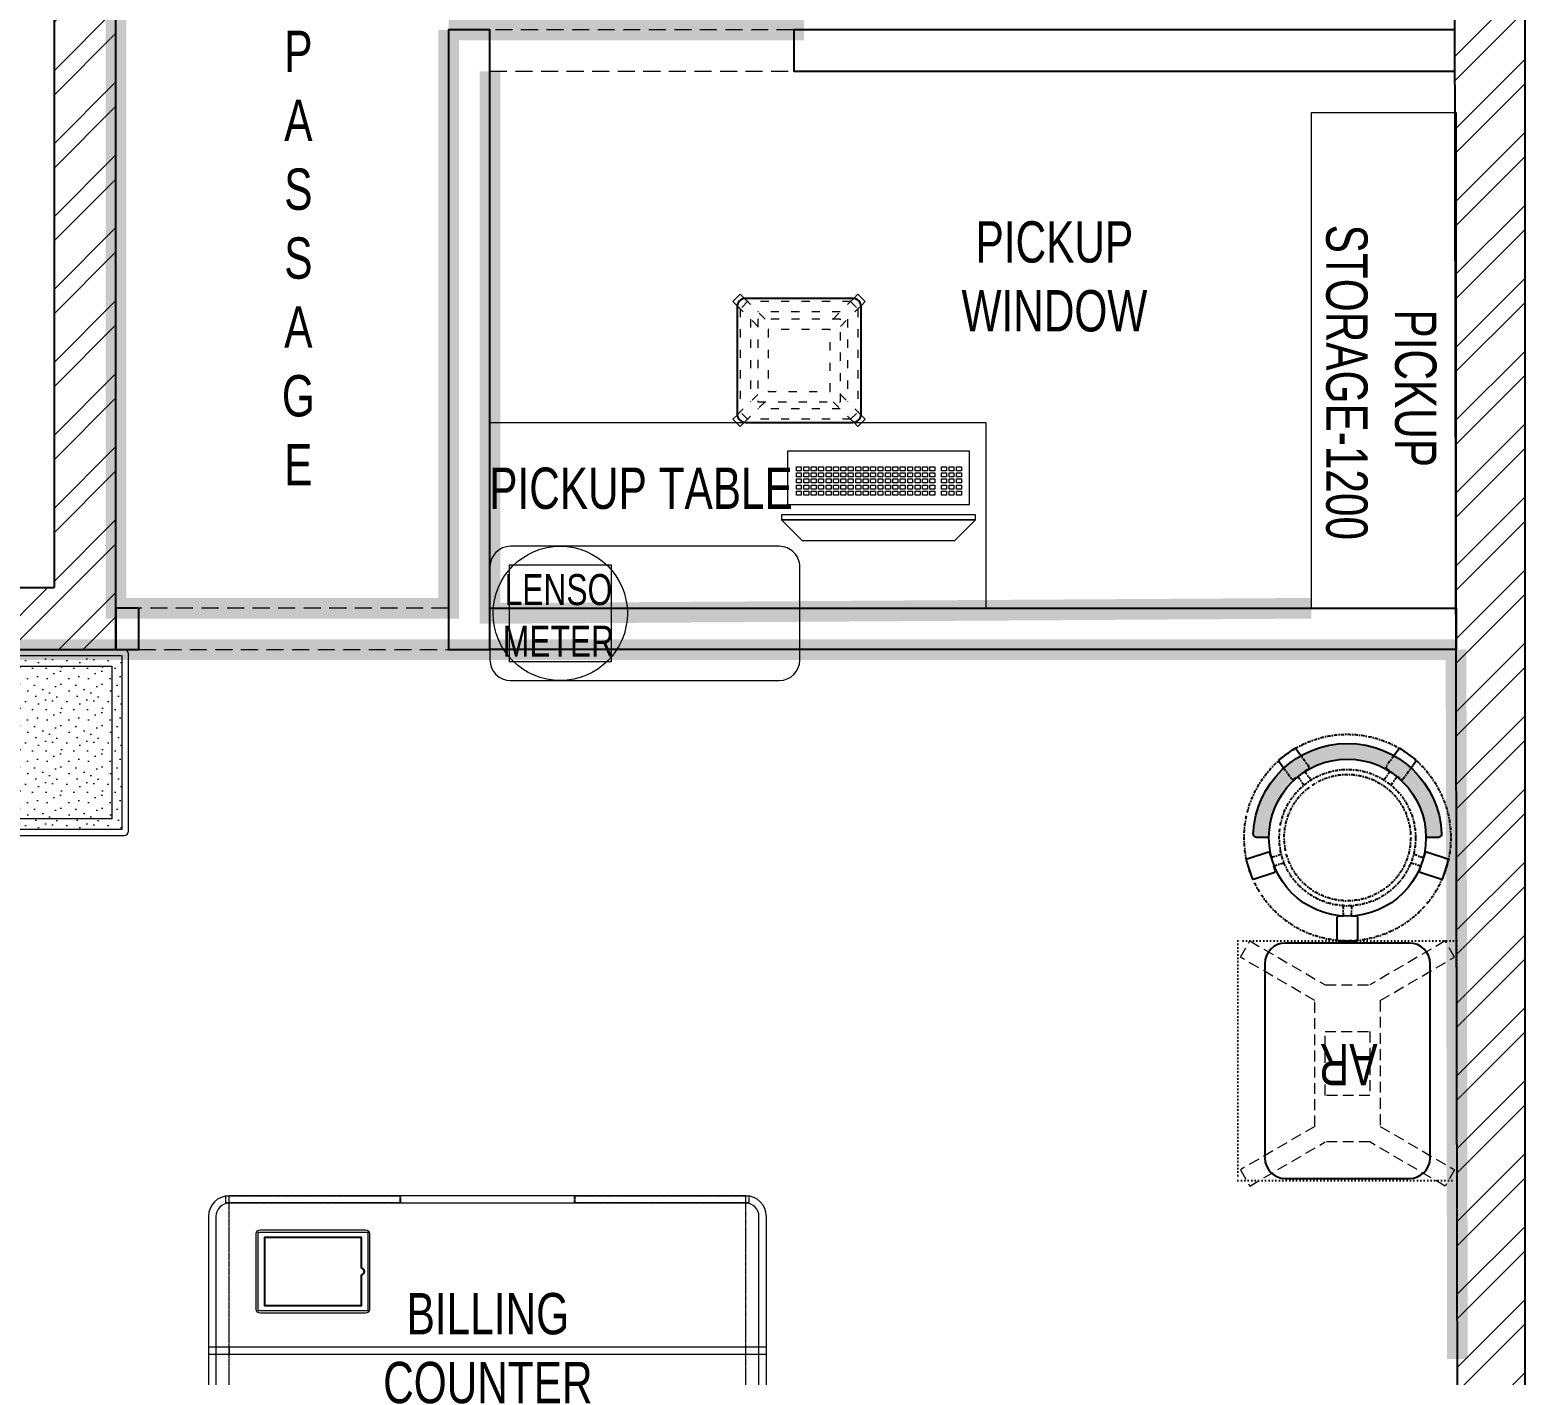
# Model space of a CAD drawing. Header units: feet. Extents: x 8911276 to 8917111, y -5940183 to -5922883.
# Drawn here: x 8913493 to 8917111, y -5931620 to -5928364 of the extents above; entities that cross this region are included whole.
import ezdxf

# ---------------------------------------------------------------- set-up
doc = ezdxf.new("R2010")
doc.units = ezdxf.units.FT
doc.header["$LTSCALE"] = 33
doc.header["$MEASUREMENT"] = 0
for name, pattern in [('a_p6_plan_L18$0$HIDDEN', [0.375, 0.25, -0.125]), ('ACAD_ISO03W100', [30, 12, -18]), ('DASHDOT2', [0.5, 0.25, -0.125, 0, -0.125]), ('DOT', [0.25, 0, -0.25]), ('HIDDEN2', [4.7624999999999975, 3.174999999999998, -1.587499999999999]), ('HIDDENX2', [0.75, 0.5, -0.25])]:
    doc.linetypes.add(name, pattern=pattern)
doc.layers.add('A-WALL', color=1, linetype='Continuous')
for name, color, linetype, lineweight in [('HATCH', 9, 'Continuous', 9), ('LENS-DIM', 252, 'Continuous', 5), ('LENS-HATCH', 251, 'Continuous', 5), ('LENS-PARTITION', 21, 'Continuous', 25), ('LENS-TEXT', 31, 'Continuous', 5), ('LENS_CURTAIN', 5, 'a_p6_plan_L18$0$HIDDEN', 9), ('LK-EQPMT', 3, 'Continuous', 18), ('LK-FF&E FLOOR', 1, 'Continuous', 9), ('LK-FF&E WALL', 1, 'Continuous', 9), ('LK-FLUTTED FINISH', 20, 'Continuous', 30), ('LK-IT', 3, 'Continuous', 18), ('LK-MIRROR', 133, 'Continuous', 13), ('LK-TILES FINISH', 251, 'Continuous', 5), ('LN-ELEVATION-1', 81, 'Continuous', 25), ('LN-ELEVATION-2', 103, 'Continuous', 20), ('LN-ELEVATION-3', 125, 'Continuous', 18), ('LN-ELEVATION-4', 145, 'Continuous', 13), ('LN-ELEVATION-5', 167, 'Continuous', 5), ('LN-HATCH', 251, 'Continuous', 0)]:
    doc.layers.add(name, color=color, linetype=linetype, lineweight=lineweight)
doc.styles.add('LK TXT', font='GILC____.TTF', dxfattribs={"height": 100})

# ---------------------------------------------------------------- blocks, each defined once
blk = doc.blocks.new('CLENS 600 TYPE 6')
at = {"layer": 'LN-ELEVATION-1', "ltscale": 0.5}
blk.add_lwpolyline([(130, -225), (-130, -225, -0.4142135623730951), (-150, -205), (-150, 55, -0.4142135623730951), (-130, 75), (130, 75, -0.4142135623730951), (150, 55), (150, -205, -0.4142135623730951)], format="xyb", close=True, dxfattribs=at)
at = {"layer": 'LN-ELEVATION-3', "linetype": 'ACAD_ISO03W100', "ltscale": 0.05}
for p, q in [((-100, 7.322330470196902), (-142.3743686703965, 49.69669914152472)), ((-142.3743686708621, -199.6966991410591), (-142.3743686708621, 49.69669914105907)), ((-82.3223304701969, 25), (-124.6966991401277, 67.374368671095)), ((124.696699141059, 67.3743686703965), (-124.6966991401277, 67.374368671095)), ((99.69669914059341, 42.3743686703965), (-99.69669913966207, 42.374368671095)), ((82.3223304701969, 25), (124.6966991401277, 67.374368671095)), ((100, 7.322330470196902), (142.3743686703965, 49.69669914152472)), ((142.3743686708621, -199.6966991410591), (142.3743686708621, 49.69669914105907)), ((-117.3743686703965, -174.6966991408262), (-117.3743686703965, 24.69669914152473)), ((117.3743686703965, -174.6966991408262), (117.3743686703965, 24.69669914152473)), ((-100, -157.3223304701969), (-142.3743686703965, -199.6966991415247)), ((-82.3223304701969, -175), (-124.6966991401277, -217.374368671095)), ((82.3223304701969, -175), (124.6966991401277, -217.374368671095)), ((100, -157.3223304701969), (142.3743686703965, -199.6966991415247)), ((99.69669914059341, -192.3743686703965), (-99.69669913966207, -192.374368671095)), ((124.696699141059, -217.3743686703965), (-124.6966991401277, -217.374368671095))]:
    blk.add_line(p, q, dxfattribs=at)
for points in [[(-132.2008663183078, 74.87853584764525), (-124.696699141059, 67.3743686703965), (-142.3743686708621, 49.69669914105907), (-149.8785358476452, 57.20086631807498)], [(132.2008663183078, 74.87853584764525), (124.696699141059, 67.3743686703965), (142.3743686708621, 49.69669914105907), (149.8785358476452, 57.20086631807498)], [(-132.2008663183078, -224.8785358476453), (-124.696699141059, -217.3743686703965), (-142.3743686708621, -199.6966991410591), (-149.8785358476452, -207.200866318075)], [(132.2008663183078, -224.8785358476453), (124.696699141059, -217.3743686703965), (142.3743686708621, -199.6966991410591), (149.8785358476452, -207.200866318075)]]:
    blk.add_lwpolyline(points, dxfattribs=at)
for points in [[(100, -175), (-100, -175), (-100, 25), (100, 25)], [(75, -150), (-75, -150), (-75, 0), (75, 0)]]:
    blk.add_lwpolyline(points, close=True, dxfattribs=at)
at = {"layer": 'LN-ELEVATION-5', "ltscale": 0.5}
for points in [[(-149.8785358476452, 57.20086631807498), (-160.0520382001995, 67.37436867062934), (-142.3743686708621, 85.05203819996677), (-132.2008663183078, 74.87853584787806)], [(149.8785358476452, 57.20086631807498), (160.0520382001995, 67.37436867062934), (142.3743686708621, 85.05203819996677), (132.2008663183078, 74.87853584787806)], [(-149.8785358476452, -207.200866318075), (-160.0520382001995, -217.3743686706294), (-142.3743686708621, -235.0520381999668), (-132.2008663183078, -224.8785358478781)], [(149.8785358476452, -207.200866318075), (160.0520382001995, -217.3743686706294), (142.3743686708621, -235.0520381999668), (132.2008663183078, -224.8785358478781)]]:
    blk.add_lwpolyline(points, dxfattribs=at)
blk = doc.blocks.new('*U24')
at = {"layer": 'LK-EQPMT', "ltscale": 12}
blk.add_lwpolyline([(5.986879315214991, 4.914598100478997), (-5.986879315214991, 4.914598100478997), (-5.986879315214991, -4.914598100478997), (5.986879315214991, -4.914598100478997)], close=True, dxfattribs=at)
blk = doc.blocks.new('*U25')
at = {"color": 0, "linetype": 'ByBlock', "lineweight": -2}
for p in [(0, 0), (17.96063794564497, 0), (35.92127589128995, 0), (53.88191383693492, 0), (71.8425517825799, 0), (89.80318972822487, 0), (107.7638276738698, 0), (125.7244656195148, 0), (143.6851035651598, 0), (161.6457415108048, 0), (179.6063794564497, 0), (197.5670174020947, 0), (215.5276553477397, 0), (233.4882932933847, 0), (251.4489312390296, 0), (269.4095691846746, 0), (287.3702071303196, 0), (305.3308450759646, 0), (323.2914830216096, 0), (-9e-16, -14.74379430143699), (-1.8e-15, -29.48758860287398), (17.96063794564497, -14.74379430143699), (17.96063794564497, -29.48758860287398), (35.92127589128995, -14.74379430143699), (35.92127589128995, -29.48758860287398), (53.88191383693492, -14.74379430143699), (53.88191383693492, -29.48758860287398), (71.8425517825799, -14.74379430143699), (71.8425517825799, -29.48758860287398), (89.80318972822487, -14.74379430143699), (89.80318972822487, -29.48758860287398), (107.7638276738698, -14.74379430143699), (107.7638276738698, -29.48758860287398), (125.7244656195148, -14.74379430143699), (125.7244656195148, -29.48758860287398), (143.6851035651598, -14.74379430143699), (143.6851035651598, -29.48758860287398), (161.6457415108048, -14.74379430143699), (161.6457415108048, -29.48758860287398), (179.6063794564497, -14.74379430143699), (179.6063794564497, -29.48758860287398), (197.5670174020947, -14.74379430143699), (197.5670174020947, -29.48758860287398), (215.5276553477397, -14.74379430143699), (215.5276553477397, -29.48758860287398), (233.4882932933847, -14.74379430143699), (233.4882932933847, -29.48758860287398), (251.4489312390296, -14.74379430143699), (251.4489312390296, -29.48758860287398), (269.4095691846746, -14.74379430143699), (269.4095691846746, -29.48758860287398), (287.3702071303196, -14.74379430143699), (287.3702071303196, -29.48758860287398), (305.3308450759646, -14.74379430143699), (305.3308450759646, -29.48758860287398), (323.2914830216096, -14.74379430143699), (323.2914830216096, -29.48758860287398), (-2.7e-15, -44.23138290431096), (-3.6e-15, -58.97517720574795), (17.96063794564497, -44.23138290431096), (17.96063794564497, -58.97517720574795), (35.92127589128995, -44.23138290431096), (35.92127589128994, -58.97517720574795), (53.88191383693492, -44.23138290431096), (53.88191383693492, -58.97517720574795), (71.8425517825799, -44.23138290431096), (71.8425517825799, -58.97517720574795), (89.80318972822487, -44.23138290431096), (89.80318972822487, -58.97517720574795), (107.7638276738698, -44.23138290431096), (107.7638276738698, -58.97517720574795), (125.7244656195148, -44.23138290431096), (125.7244656195148, -58.97517720574795), (143.6851035651598, -44.23138290431096), (143.6851035651598, -58.97517720574795), (161.6457415108048, -44.23138290431096), (161.6457415108048, -58.97517720574795), (179.6063794564497, -44.23138290431096), (179.6063794564497, -58.97517720574795), (197.5670174020947, -44.23138290431096), (197.5670174020947, -58.97517720574795), (215.5276553477397, -44.23138290431096), (215.5276553477397, -58.97517720574795), (233.4882932933847, -44.23138290431096), (233.4882932933847, -58.97517720574795), (251.4489312390296, -44.23138290431096), (251.4489312390296, -58.97517720574795), (269.4095691846746, -44.23138290431096), (269.4095691846746, -58.97517720574795), (287.3702071303196, -44.23138290431096), (287.3702071303196, -58.97517720574795), (305.3308450759646, -44.23138290431096), (305.3308450759646, -58.97517720574795), (323.2914830216096, -44.23138290431096), (323.2914830216096, -58.97517720574795)]:
    blk.add_blockref('*U24', p, dxfattribs=at)
blk = doc.blocks.new('*U22')
at = {"layer": 'LK-EQPMT', "ltscale": 12}
blk.add_lwpolyline([(5.986879315214991, 4.914598100478997), (-5.986879315214991, 4.914598100478997), (-5.986879315214991, -4.914598100478997), (5.986879315214991, -4.914598100478997)], close=True, dxfattribs=at)
blk = doc.blocks.new('*U23')
at = {"color": 0, "linetype": 'ByBlock', "lineweight": -2}
for p in [(0, 0), (17.96063794564497, 0), (35.92127589128995, 0), (-9e-16, -14.74379430143699), (-1.8e-15, -29.48758860287398), (17.96063794564497, -14.74379430143699), (17.96063794564497, -29.48758860287398), (35.92127589128995, -14.74379430143699), (35.92127589128995, -29.48758860287398), (-2.7e-15, -44.23138290431096), (-3.6e-15, -58.97517720574795), (17.96063794564497, -44.23138290431096), (17.96063794564497, -58.97517720574795), (35.92127589128995, -44.23138290431096), (35.92127589128994, -58.97517720574795)]:
    blk.add_blockref('*U22', p, dxfattribs=at)
blk = doc.blocks.new('*U17')
at = {"ltscale": 12}
blk.add_lwpolyline([(8.040144996717572, 2.91038e-11), (8.040144996717572, 129.0940371821052), (448.0401449967176, 129.0940371821052), (448.0401449967176, 2.91038e-11)], close=True, dxfattribs=at)
for name, p in [('*U25', (35.16895717114949, 101.6202952143818)), ('*U23', (386.6121428576974, 101.6202952143818))]:
    blk.add_blockref(name, p)
blk = doc.blocks.new('Pickup table PC')
at = {"layer": 'LN-ELEVATION-2', "ltscale": 0.5}
for points in [[(470, 50), (0, 50), (0, 62), (470, 62)], [(420, 0), (50, 0), (0, 50), (470, 50)]]:
    blk.add_lwpolyline(points, close=True, dxfattribs=at)
blk = doc.blocks.new('A$C25e89921')
at = {"layer": 'LN-HATCH'}
h = blk.add_hatch(dxfattribs=at)
h.set_pattern_fill('ANSI32', color=256, scale=333, angle=180)
h.set_pattern_definition([(225, (-10487514.65775909, 5275178.558686292), (88.29995930067012, -88.29995930067015), []), (225, (-10487573.52439853, 5275178.558686292), (88.29995930067012, -88.29995930067015), [])])
h.paths.add_polyline_path([(-1860.810078706592, 3126.514770776965), (-3872.225700141862, 3126.514770776965), (-3872.225700141862, 2991.544945135713), (-1860.810078706592, 2991.544945135713)])
h.paths.add_polyline_path([(1702.774299858138, 3126.514770776965), (-1607.810078706592, 3126.514770776965), (-1607.810078706592, 2976.514770776965), (1522.189921293407, 2976.514770776965), (1528.849376501515, -398.4550548642874), (1529.342673892155, -398.4550548642874), (1529.342673892155, -648.4550549015402), (1545.394570920616, -8783.45505486429), (1545.84840451926, -8783.45505486429), (1545.84840451926, -9013.455054863354), (1552.774299858138, -12523.45505486428), (1702.774299858138, -12523.45505486428)])
h.paths.add_polyline_path([(-1707.225700141862, 2101.544945135713), (-1862.225700141862, 2101.544945135713), (-1862.225700141862, 1891.544945135713), (-3982.225700141862, 1891.544945135713), (-3982.225700141862, 2871.544945135713), (-4132.225700141861, 2871.544945135713), (-4132.225700141861, 1741.544945135713), (-1857.225700141862, 1741.544945135713), (-1857.225700141862, -398.4550548642874), (-1707.225700141862, -398.4550548642874)])
h.paths.add_polyline_path([(-1707.225700141862, -968.4550548642873), (-1857.225700141862, -968.4550548642873), (-1857.225700141862, -3703.455054864288), (-2897.225700141862, -3703.455054864288), (-2897.225700141862, -3853.455054864287), (-1707.225700141862, -3853.455054864287)])
h.paths.add_polyline_path([(-3157.225700141862, -3983.455054864288), (-3307.225700141862, -3983.455054864288), (-3307.225700141862, -8693.455054864287), (-3157.225700141862, -8693.455054864287)])
h.paths.add_polyline_path([(-3152.225700141862, -9103.455054864287), (-3307.225700141862, -9103.455054864287), (-3307.225700141862, -12393.45505486429), (-3152.225700141862, -12393.45505486429)])
at = {"layer": 'A-WALL'}
for p, q in [((1702.774299858138, -12823.45505486429), (1702.774299858138, 3126.514770776965)), ((1552.774299858138, -12523.45505486428), (1522.189921293407, 2976.514770776965)), ((-1857.225700141862, 1741.544945135713), (-1857.225700141862, -3703.455054864288)), ((-1707.225700141862, -3853.455054864287), (-1707.225700141862, -968.4550548642873)), ((-3307.225700141862, -3703.455054864288), (-1857.225700141862, -3703.455054864288)), ((-2897.225700141862, -3853.455054864287), (-1707.225700141862, -3853.455054864287))]:
    blk.add_line(p, q, dxfattribs=at)
blk = doc.blocks.new('2 seater bench')
at = {"layer": 'LENS-HATCH', "lineweight": 0}
h = blk.add_hatch(dxfattribs=at)
h.set_pattern_fill('STIP1', color=177, scale=100, angle=269.9999999999999, pattern_type=2)
h.set_pattern_definition([(270, (6617251.078707985, -170421.6063060569), (100, -1.516e-13), [0, -100]), (270, (6617235.078707984, -170433.6063060569), (100, -1.516e-13), [0, -100]), (270, (6617211.078707985, -170428.6063060569), (100, -1.516e-13), [0, -100]), (270, (6617188.078707985, -170463.6063060569), (100, -1.516e-13), [0, -100]), (270, (6617224.078707985, -170460.6063060569), (100, -1.516e-13), [0, -100]), (270, (6617248.078707985, -170487.6063060569), (100, -1.516e-13), [0, -100]), (270, (6617255.078707985, -170452.6063060569), (100, -1.516e-13), [0, -100]), (270, (6617214.078707985, -170494.6063060569), (100, -1.516e-13), [0, -100]), (270, (6617182.078707985, -170489.6063060569), (100, -1.516e-13), [0, -100]), (270, (6617167.078707985, -170415.6063060568), (100, -1.516e-13), [0, -100]), (270, (6617187.078707985, -170433.6063060569), (100, -1.516e-13), [0, -100]), (270, (6617168.078707984, -170447.6063060569), (100, -1.516e-13), [0, -100]), (270, (6617232.078707985, -170508.6063060569), (100, -1.516e-13), [0, -100]), (270, (6617207.078707984, -170476.6063060568), (100, -1.516e-13), [0, -100]), (270, (6617240.078707984, -170468.6063060569), (100, -1.516e-13), [0, -100]), (270, (6617231.078707984, -170485.6063060569), (100, -1.516e-13), [0, -100]), (270, (6617204.078707985, -170449.6063060568), (100, -1.516e-13), [0, -100]), (270, (6617258.078707984, -170477.6063060569), (100, -1.516e-13), [0, -100]), (270, (6617199.078707984, -170508.6063060569), (100, -1.516e-13), [0, -100]), (270, (6617169.078707985, -170505.6063060569), (100, -1.516e-13), [0, -100])])
h.paths.add_polyline_path([(585, 210), (0, 210), (0, -210), (585, -210)])
h.paths.add_polyline_path([(0, 245), (0, -210)])
h.paths.add_polyline_path([(-585, 210), (0, 210), (0, -210), (-585, -210)])
at = {"layer": 'LN-ELEVATION-2', "ltscale": 0.5}
for points in [[(-585, 210), (0, 210), (0, -210), (-585, -210)], [(585.0000000009313, 210), (0, 210), (0, -210), (585.0000000009313, -210)]]:
    blk.add_lwpolyline(points, close=True, dxfattribs=at)
at = {"layer": 'LN-ELEVATION-5', "ltscale": 0.5}
blk.add_lwpolyline([(590, 225), (-590, 225, 0.4142135623730951), (-600, 215), (-600, -215, 0.4142135623730951), (-590, -225), (590, -225, 0.4142135623730951), (600, -215), (600, 215, 0.4142135623730951)], format="xyb", close=True, dxfattribs=at)
blk.add_lwpolyline([(585, 210), (-585, 210), (-585, -210), (585, -210)], close=True, dxfattribs=at)
at = {"layer": 'LN-ELEVATION-5', "linetype": 'HIDDEN2', "ltscale": 11}
blk.add_lwpolyline([(-560, 185), (560.0000000009313, 185), (560.0000000009313, -185), (-560, -185)], close=True, dxfattribs=at)
blk = doc.blocks.new('I-PAD Frame')
at = {"color": 3, "linetype": 'Continuous'}
blk.add_lwpolyline([(357868.7410323084, -232321.1361381283), (358122.7410323085, -232321.1361381283, 0.4142135623713902), (358132.7410323086, -232311.1361381283), (358132.7410323086, -232129.1361381283, 0.4142135623713902), (358122.7410323085, -232119.1361381283), (357868.7410323084, -232119.1361381283, 0.4142135623713902), (357858.7410323085, -232129.1361381283), (357858.7410323085, -232311.1361381283, 0.4142135623713902)], format="xyb", close=True, dxfattribs=at)
at = {"color": 3, "linetype": 'Continuous', "lineweight": 25}
blk.add_lwpolyline([(358113.2410323085, -232229.6755301424), (358113.2410323085, -232302.1361381283), (357878.2410323086, -232302.1361381283), (357878.2410323086, -232138.1361381283), (358113.2410323085, -232138.1361381283), (358113.2410323085, -232210.5967461141, 0.3275382217372251), (358114.6410323081, -232212.5046245168, -0.733799385757267), (358114.6410323086, -232227.7676517396, 0.3275382217372252)], format="xyb", close=True, dxfattribs=at)
blk = doc.blocks.new('Billing Counter-1350')
at = {"color": 5, "linetype": 'HIDDENX2', "ltscale": 0.025}
for p, q in [((-624.9999978118576, -374.9978339364752), (-625.0000002956949, 375)), ((624.9999976539984, -374.9978339364752), (625.0000001378357, 375))]:
    blk.add_line(p, q, dxfattribs=at)
at = {"color": 0, "linetype": 'Continuous'}
for p, q in [((625, 375), (-625, 375)), ((675, -325), (675, 325)), ((-625, -375), (625, -375))]:
    blk.add_line(p, q, dxfattribs=at)
at = {"color": 2, "linetype": 'Continuous'}
blk.add_line((624, -375), (624.9999976539984, -374.9978339364752), dxfattribs=at)
at = {"color": 2, "linetype": 'HIDDENX2', "ltscale": 0.025}
for points in [[(-632.999998427229, 375), (-212.4115580061916, 375), (-212.4115580851212, 358), (-632.9999985061586, 358)], [(210.3333326776046, 375), (-210.2551077436656, 375), (-210.255107664736, 358), (210.3333327565342, 358)], [(212.3333327565342, 375), (632.9217731775716, 375), (632.921773098642, 358), (212.3333326776046, 358)], [(-632.999998427229, -375), (-212.4115580061916, -375), (-212.4115580851212, -358), (-632.9999985061586, -358)], [(210.3333326776046, -375), (-210.2551077436656, -375), (-210.255107664736, -358), (210.3333327563014, -358)], [(212.3333327563014, -375), (632.9217731775716, -375), (632.921773098642, -358), (212.3333326776046, -358)]]:
    blk.add_lwpolyline(points, close=True, dxfattribs=at)
at = {"color": 5, "linetype": 'Continuous'}
for points in [[(-555.9166655030566, 97.25000000000001), (-288.9166655030567, 97.25000000000001), (-288.9166655030567, 286.25), (-555.9166655030566, 286.25)], [(555.9166655030566, -97.25000000000001), (288.9166655030567, -97.25000000000001), (288.9166655030567, -286.25), (555.9166655030566, -286.25)]]:
    blk.add_lwpolyline(points, close=True, dxfattribs=at)
at = {"color": 5, "linetype": 'HIDDENX2', "ltscale": 0.025}
blk.add_lwpolyline([(625, 8.5), (-625, 8.5), (-625, -8.5), (625, -8.5)], close=True, dxfattribs=at)
at = {"color": 0, "linetype": 'Continuous'}
for centre, radius, start, end in [((-625, 325), 50.0000000000291, 90, 180), ((624.9999999997672, 325), 50.00000000005822, 0, 90), ((624.9999999997672, -325), 50.0000000000291, 270, 0)]:
    blk.add_arc(centre, radius, start, end, dxfattribs=at)
at = {"layer": 'LN-ELEVATION-2'}
blk.add_line((-675, 325), (-675, -325), dxfattribs=at)
for points in [[(625, 375), (-625, 375, 0.4142135623725836), (-675, 325), (-675, -325, 0.4142135623725836), (-625, -375), (625, -375, 0.4142135623725837), (675, -325), (675, 325, 0.4142135623725836)], [(625, 357), (-625, 357, 0.4142135623730951), (-657, 325), (-657, -325, 0.4142135623730951), (-625, -357), (625, -357, 0.4142135623730951), (657, -325), (657, 325, 0.4142135623730951)]]:
    blk.add_lwpolyline(points, format="xyb", close=True, dxfattribs=at)
blk.add_lwpolyline([(-675, -8.5), (675, -8.5), (675, 8.5), (-675, 8.5)], close=True, dxfattribs=at)
blk.add_arc((-625, -325), 50.00000000005822, 180, 270, dxfattribs=at)
at = {"color": 2, "linetype": 'Continuous', "xscale": -1, "rotation": 180}
blk.add_blockref('I-PAD Frame', (-358418.1576978308, -232028.3861380983), dxfattribs=at)
at = {"color": 2, "linetype": 'Continuous', "xscale": -1}
blk.add_blockref('I-PAD Frame', (358418.1576978117, 232028.3861381281), dxfattribs=at)
at = {"layer": 'LENS-TEXT', "color": 0, "linetype": 'Continuous', "ltscale": 3, "insert": (0.983410338871181, 5.633732088841497), "char_height": 100, "attachment_point": 5, "style": 'LK TXT'}
blk.add_mtext_dynamic_manual_height_columns('BILLING COUNTER', width=353.0555573365615, gutter_width=0.5, heights=[0], dxfattribs=at)
blk = doc.blocks.new('AR')
at = {"layer": 'LN-ELEVATION-2', "linetype": 'DOT', "lineweight": 25}
blk.add_lwpolyline([(0, 13.41378593863919), (530, 13.41378593863919), (530, 593.4137859386392), (0, 593.4137859386392)], close=True, dxfattribs=at)
at = {"layer": 'LN-ELEVATION-2', "lineweight": 25}
blk.add_lwpolyline([(465, 68.22063546301797), (465, 538.2206354630179, 0.4142135623730951), (415, 588.2206354630177), (115, 588.2206354630177, 0.4142135623730951), (65, 538.2206354630179), (65, 68.22063546301797, 0.4142135623730951), (115, 18.22063546301797), (415, 18.22063546301797, 0.4142135623730951)], format="xyb", close=True, dxfattribs=at)
at = {"layer": 'LN-ELEVATION-4', "linetype": 'HIDDEN2', "ltscale": 0.25}
for points in [[(185.8456009030342, 448.8780772723258), (5.888936847448348, 554.0078910568263), (28.48512306064368, 593.350836840691), (211.0874861851335, 486.6754184374586)], [(344.154399111867, 448.8780772762837), (524.1110631600021, 554.0078910947777), (501.5148769393563, 593.3508368753828), (318.9125138223171, 486.6754184374586)], [(211.0874861851335, 486.6754184376913), (318.9125138223171, 486.6754184376913)], [(185.8456009030342, 144.472759603057), (185.8456009030342, 448.8780772723258)], [(344.154399111867, 448.8780772762837), (344.154399111867, 144.4727595990989)], [(185.8456009030342, 144.472759603057), (5.888936847448348, 39.34294581855647), (28.48512306064368, 3.46917659e-08), (211.0874861851335, 106.6754184379242)], [(344.154399111867, 144.4727595990989), (524.1110631600021, 39.34294578060508), (501.5148769393563, 0), (318.9125138223171, 106.6754184379242)], [(318.9125138223171, 106.6754184376914), (211.0874861851335, 106.6754184376914)]]:
    blk.add_lwpolyline(points, dxfattribs=at)
blk.add_lwpolyline([(210.8456009030342, 373.9866790841333), (319.154399111867, 373.9866790841333), (319.154399111867, 219.3641577917151), (210.8456009030342, 219.3641577917151)], close=True, dxfattribs=at)
blk = doc.blocks.new('DR STOOL')
at = {"layer": 'HATCH'}
h = blk.add_hatch(dxfattribs=at)
h.set_pattern_fill('ANSI36', color=250, angle=-90.00000000000001)
h.set_pattern_definition([(315, (-227.8099174643867, 917.3997257252777), (6.173926083235043, -1.683798022700468), [7.9375, -1.587499999999999, 0, -1.587499999999999])])
edge = h.paths.add_edge_path()
edge.add_line((-190.0000000041909, 4.511094e-10), (-218.6899174675346, 4.511094e-10))
edge.add_arc((-218.6899174670689, 9.120000000388245), 9.119999999940092, 177.6119845363388, 269.9999999996136, ccw=False)
edge.add_arc((-1.8626451e-09, 3.565219e-10), 228.000000002257, 2.3880154632688004, 177.6119845367313, ccw=False)
edge.add_arc((218.6899174633436, 9.120000000497384), 9.120000000051716, -90.00000000034493, 2.3880154629299, ccw=False)
edge.add_line((218.6899174633436, 4.511094e-10), (190, 4.511094e-10))
edge.add_arc((-1.8626451e-09, 4.511094e-10), 190.000000001979, -1.27e-14, 180)
at = {"layer": 'LN-ELEVATION-1', "color": 1, "ltscale": 100}
for p, q in [((-165.2704676063731, 189.0243927398114), (-165.9069543029182, 185.0820035930228)), ((-165.9069543029182, 185.0820035930228), (-153.8003208162263, 168.3135803133482)), ((-128.6221585394814, 215.4841044476634), (-165.2704676063731, 189.0243927398114)), ((-124.7228340068832, 214.8545704018979), (-128.6221585394814, 215.4841044476634)), ((-112.6981821293011, 198.1996966340157), (-124.7228340068832, 214.8545704018979)), ((124.7553772013634, 214.9803744515593), (112.5488144652918, 198.2845540212292)), ((128.7014972954057, 215.5933048763618), (124.7553772013634, 214.9803744515593)), ((128.7014972954057, 215.5933048763618), (124.7553772013634, 214.9803744515593)), ((165.1911288509145, 188.915192311113), (128.7014972954057, 215.5933048763618)), ((165.1911288509145, 188.915192311113), (128.7014972954057, 215.5933048763618)), ((153.6734594982117, 168.4294150282658), (165.7973639420234, 185.0121775862135)), ((165.7973639420234, 185.0121775862135), (165.1911288509145, 188.915192311113)), ((165.7973639420234, 185.0121775862135), (165.1911288509145, 188.915192311113)), ((-191.2928382232785, -35.45407700946089), (-242.9550312487409, -52.24013893969095)), ((-187.9259491492994, -37.1695928365807), (-191.2928382232785, -35.45407700946089)), ((191.3981811110861, -35.27656588272658), (188.0651108901948, -36.96233201187715)), ((243.0100176925771, -52.21682526778022), (191.3981811110861, -35.27656588272658)), ((-242.9550312487409, -52.24013893969095), (-244.7482102331705, -55.75945052818861)), ((-244.7482102331705, -55.75945052818861), (-230.7800458371639, -98.74904560100549)), ((-184.1424400564283, -48.81403796559607), (-187.9259491492994, -37.1695928365807)), ((-173.8639617776498, -80.4479453730819), (-177.8421125086024, -68.2044548037811)), ((177.6922140880488, -68.56540505095472), (173.8739495249465, -80.1985000452405)), ((188.0651108901948, -36.96233201187715), (184.0504167033359, -49.19388854173303)), ((230.715890809428, -98.7280946081737), (244.8123673382215, -55.78040257930116)), ((244.8123673382215, -55.78040257930116), (243.0100176925771, -52.21682526778022)), ((-230.7800458371639, -98.74904560100549), (-227.2218665438704, -100.5620286722478)), ((-227.2218665438704, -100.5620286722478), (-175.5596735184081, -83.7759667420105)), ((-175.5596735184081, -83.7759667420105), (-173.8639617776498, -80.4479453730819)), ((173.8739495249465, -80.1985000452405), (175.5794035866856, -83.5704969359358)), ((175.5794035866856, -83.5704969359358), (227.1912401677109, -100.5107563209894)), ((227.1912401677109, -100.5107563209894), (230.715890809428, -98.7280946081737)), ((-22.72193054761737, -190.2142363802995), (-25.39390889601782, -192.886214728569)), ((-25.39390889601782, -192.886214728569), (-25.39390889601782, -247.2070584567482)), ((-10.47823652112856, -190.2142363802995), (-22.72193054761737, -190.2142363802995)), ((22.78362171910703, -190.2142363802995), (9.910054048988968, -190.2142363802995)), ((25.42475448176265, -192.8553691428751), (22.78362171910703, -190.2142363802995)), ((25.42475448176265, -247.1762128710543), (25.42475448176265, -192.8553691428751)), ((-25.39390889601782, -247.2070584567482), (-22.60096735274419, -250)), ((-22.60096735274419, -250), (22.60096735274419, -250)), ((22.60096735274419, -250), (25.42475448176265, -247.1762128710543))]:
    blk.add_line(p, q, dxfattribs=at)
at = {"layer": 'LN-ELEVATION-1', "linetype": 'DASHDOT2'}
for p, q in [((-92.92521573789418, 170.8129362839827), (-112.6981821293011, 198.1996966340157)), ((112.5488144652918, 198.2845540212292), (92.69529851106927, 171.1294289919315)), ((-153.8003208162263, 168.3135803133482), (-134.1093360339291, 141.0403694751003)), ((-130.4219571123831, 140.4450534014686), (-119.9844727469608, 147.9808124662595)), ((-119.9844727469608, 147.9808124662595), (-105.3687285655178, 126.9741353208374)), ((-103.4542870586738, 159.9154408004979), (-93.52748446213081, 167.0824927485227)), ((-88.15393704269081, 139.4771787207864), (-103.4542870586738, 159.9154408004979)), ((-93.52748446213081, 167.0824927485227), (-92.92521573789418, 170.8129362839827)), ((103.6608748426661, 159.8406005539291), (88.19885099539533, 139.4487815762331)), ((92.69529851106927, 171.1294289919315), (93.26858203159645, 167.4385604566923)), ((93.26858203159645, 167.4385604566923), (103.6608748426661, 159.8406005539291)), ((105.4096150295809, 126.94019481352), (120.1194891873747, 147.8074627162714)), ((120.1194891873747, 147.8074627162714), (130.0033113472163, 140.5812532722048)), ((133.7372852512635, 141.1612321265929), (153.6734594982117, 168.4294150282658)), ((-134.1093360339291, 141.0403694751003), (-130.4219571123831, 140.4450534014686)), ((130.0033113472163, 140.5812532722048), (133.7372852512635, 141.1612321265929)), ((-159.954806596972, -40.49024384317454), (-184.1424400564283, -48.81403796559607)), ((-177.8421125086024, -68.2044548037811), (-153.4148110738024, -60.73628028803068)), ((153.3006618716754, -61.02382378749462), (177.6922140880488, -68.56540505095472)), ((184.0504167033359, -49.19388854173303), (159.8786162491887, -40.79004861696012)), ((-10.92024635523557, -164.6382343793375), (-10.47823652112856, -190.2142363802995)), ((9.910054048988968, -190.2142363802995), (10.35584833659231, -164.674698740353))]:
    blk.add_line(p, q, dxfattribs=at)
at = {"layer": 'LN-ELEVATION-1', "color": 1, "ltscale": 100}
blk.add_lwpolyline([(-190.0000000023283, 0), (-218.6899174656719, 0, -0.4264743413925903), (-227.8019973598421, 9.5, -0.959166304662544), (227.8019973593764, 9.5, -0.4264743413925903), (218.6899174647406, 0), (190.0000000013969, 0)], format="xyb", dxfattribs=at)
at = {"layer": 'LN-ELEVATION-1', "linetype": 'DASHDOT2'}
for radius in [250, 165, 153]:
    blk.add_circle((0, 0), radius, dxfattribs=at)
at = {"layer": 'LN-ELEVATION-1', "color": 1, "ltscale": 100}
blk.add_circle((0, 0), 190, dxfattribs=at)

msp = doc.modelspace()

# ---------------------------------------------------------------- linework, layer by layer
at = {"layer": 'LENS-PARTITION'}
for points in [[(8914506.428818438, -5929863.552720024), (8914606.320193553, -5929863.552720024), (8914606.320193553, -5928363.544033046), (8914506.428818438, -5928363.544033046)], [(8916941.459901739, -5928363.340959394), (8915341.459901739, -5928363.48010218), (8915341.459901739, -5928463.340959394), (8916941.657220695, -5928463.340959394)], [(8913756.428818438, -5929763.46177968), (8913701.428818438, -5929763.46177968), (8913701.428818438, -5929863.46177968), (8913756.428818438, -5929863.46177968)], [(8914606.320193553, -5929763.515674572), (8916944.321026104, -5929763.515674572), (8916944.321026104, -5929863.340710578), (8914606.320193553, -5929863.340710578)]]:
    msp.add_lwpolyline(points, close=True, dxfattribs=at)
at = {"layer": 'LENS_CURTAIN', "ltscale": 5}
for points in [[(8915341.459901739, -5928363.522439702), (8914606.320193553, -5928363.522439702), (8914606.320193553, -5928463.522439701), (8915341.459901739, -5928463.522439701)], [(8914506.428818438, -5929763.515674572), (8913756.428818438, -5929763.515674572), (8913756.428818438, -5929863.515674573), (8914506.428818438, -5929863.515674573)], [(8915356.437594691, -5929763.515674572), (8914606.437594691, -5929763.515674572), (8914606.437594691, -5929863.515674573), (8915356.437594691, -5929863.515674573)]]:
    msp.add_lwpolyline(points, close=True, dxfattribs=at)
at = {"layer": 'LK-EQPMT'}
msp.add_lwpolyline([(8914653.423838425, -5929893.515679744), (8914653.423838425, -5929658.515679744), (8914899.423838424, -5929658.515679744), (8914899.423838424, -5929893.515679744)], close=True, dxfattribs=at)
at = {"layer": 'LK-FF&E WALL'}
for points in [[(8916594.321026104, -5928563.515674572), (8916944.321026104, -5928563.515674572), (8916944.321026104, -5929763.515674572), (8916594.321026104, -5929763.515674572)], [(8915806.320189416, -5929763.515674572), (8914606.320193553, -5929763.515674572), (8914606.320193553, -5929313.515674571), (8915806.320189416, -5929313.515674571)]]:
    msp.add_lwpolyline(points, close=True, dxfattribs=at)
msp.add_lwpolyline([(8915356.320193553, -5929888.515675231), (8915356.320193553, -5929663.515684254, 0.4142135623730951), (8915306.320193553, -5929613.515684255), (8914656.320193553, -5929613.515684255, 0.4142135623730951), (8914606.320193553, -5929663.515684254), (8914606.320193553, -5929888.515675231, 0.4142135623730951), (8914656.320193553, -5929938.515675231), (8915306.320193553, -5929938.515675231, 0.4142135623730951)], format="xyb", close=True, dxfattribs=at)
msp.add_circle((8914776.423838424, -5929776.015679744), 162.4999954886734, dxfattribs=at)
at = {"layer": 'LK-FLUTTED FINISH', "linetype": 'ACAD_ISO03W100', "ltscale": 0.05, "const_width": 50}
msp.add_lwpolyline([(8916944.321026104, -5929863.340710884), (8913756.428818438, -5929863.340710884)], dxfattribs=at)
at = {"layer": 'LK-MIRROR', "linetype": 'ACAD_ISO03W100', "ltscale": 0.05, "const_width": 50}
for points in [[(8913756.428818438, -5929863.340710884), (8912511.428818438, -5929863.340710884)], [(8916944.33221092, -5929863.340710578), (8916947.710243583, -5931580.974717149)]]:
    msp.add_lwpolyline(points, dxfattribs=at)
at = {"layer": 'LK-TILES FINISH', "color": 212, "linetype": 'ACAD_ISO03W100', "ltscale": 0.05, "const_width": 50}
for points in [[(8914506.428818438, -5928363.544033046), (8914506.428818438, -5929763.515674572), (8913701.428818438, -5929763.46177968), (8913701.428818438, -5926978.46177968), (8913826.428818438, -5926978.46177968), (8913826.428818438, -5926408.461779679), (8913701.428818438, -5926408.461779679), (8913701.428818438, -5925963.552720024)], [(8914446.220485104, -5925963.552720024), (8915341.459901739, -5925963.552720022), (8915341.459901739, -5928363.48010218), (8914506.428818438, -5928363.48010218)], [(8916594.321026104, -5929763.515674572), (8914606.320193553, -5929776.015679744), (8914606.320193553, -5928463.522439701)]]:
    msp.add_lwpolyline(points, dxfattribs=at)

# ---------------------------------------------------------------- block references
at = {"layer": 'LENS-DIM', "color": 2}
msp.add_blockref('A$C25e89921', (8915408.65451858, -5926010.006724816), dxfattribs=at)
at = {"layer": 'LK-FF&E FLOOR'}
for name, p in [('2 seater bench', (8913131.428818438, -5930088.46177968)), ('DR STOOL', (8916681.554085143, -5930318.618936333)), ('AR', (8916416.554085143, -5931162.032722272)), ('Billing Counter-1350', (8914600.335809788, -5931560.70776176))]:
    msp.add_blockref(name, p, dxfattribs=at)
at = {"layer": 'LK-FF&E WALL', "xscale": -1, "rotation": 180}
msp.add_blockref('CLENS 600 TYPE 6', (8915354.546056708, -5929238.515674573), dxfattribs=at)
at = {"layer": 'LK-IT', "ltscale": 0.5, "xscale": -1, "rotation": 180}
msp.add_blockref('*U17', (8915318.738271164, -5929383.176991795), dxfattribs=at)
at = {"layer": 'LK-IT', "xscale": -1}
msp.add_blockref('Pickup table PC', (8915781.778416162, -5929599.392079559), dxfattribs=at)

# ---------------------------------------------------------------- texts
at = {"layer": 'LENS-TEXT', "color": 0, "linetype": 'Continuous', "ltscale": 3, "attachment_point": 5, "style": 'LK TXT'}
for s, width, gutter_width, insert, char_height in [('P\\PA\\PS\\PS\\PA\\PG\\PE', 56.37790697674418, 0.9999999999999992, (8914142.749520492, -5928915.689790752), 100), ('PICKUP WINDOW', 783.9636358173434, 0.9999999999999992, (8915972.381227598, -5928960.699326085), 100), ('PICKUP TABLE  ', 783.9636358173434, 0.9999999999999992, (8914971.949083963, -5929473.668961003), 100), ('LENSO\\PMETER', 353.0555573365615, 0.5, (8914772.123751314, -5929780.833181323), 75)]:
    msp.add_mtext_dynamic_manual_height_columns(s, width=width, gutter_width=gutter_width, heights=[0], dxfattribs=dict(at, insert=insert, char_height=char_height))
at = {"layer": 'LENS-TEXT', "color": 0, "linetype": 'Continuous', "ltscale": 3, "char_height": 100, "attachment_point": 5, "style": 'LK TXT'}
for s, width, gutter_width, insert, rotation in [(' PICKUP STORAGE-1200', 1099.486866972408, 0.9999999999999992, (8916762.775538681, -5929216.597875428), 270.00000000000006), ('AR', 237.4408088319178, 12.5, (8916683.211122045, -5930868.103380391), 179.99999999999997)]:
    msp.add_mtext_dynamic_manual_height_columns(s, width=width, gutter_width=gutter_width, heights=[0], dxfattribs=dict(at, insert=insert, rotation=rotation))

doc.saveas('drawing.dxf')
